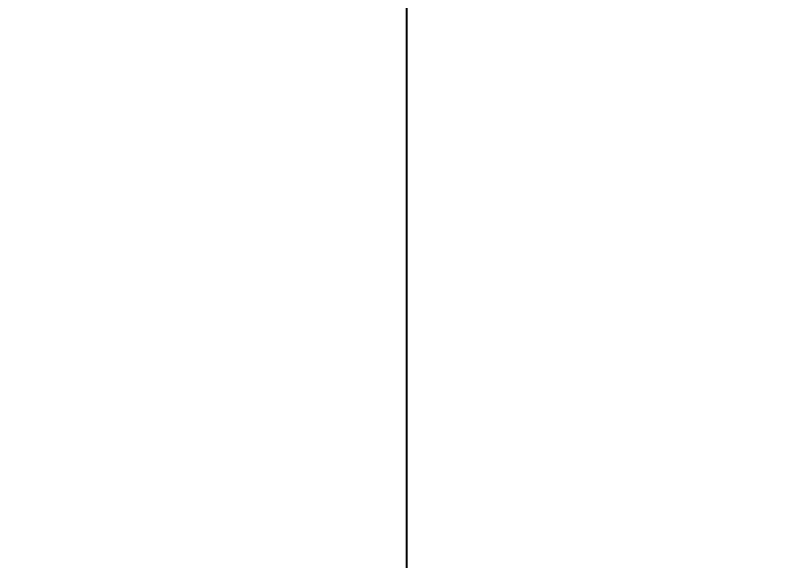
# Model space of a CAD drawing. Extents: x 1 to 1213870, y 9 to 1586095.
# Drawn here: x 17.542202 to 17.543009, y 40.62402 to 40.624585 of the extents above; entities that cross this region are included whole.
import ezdxf
from ezdxf import colors
from ezdxf.entities.mleader import LeaderData, LeaderLine
from ezdxf.math import Vec2, Vec3

# ---------------------------------------------------------------- set-up
doc = ezdxf.new("R2010")
doc.units = 0
doc.header["$LTSCALE"] = 10
doc.header["$MEASUREMENT"] = 0
doc.layers.get('0').update_dxf_attribs({"color": 255})
for name, color, linetype in [('LA-DT-PAVING-HATCH', 45, 'Continuous'), ('LA-GNRL-BREAK LINE', 1, 'Continuous'), ('LA-GNRL-Design Leader', 242, 'Continuous')]:
    doc.layers.add(name, color=color, linetype=linetype)
doc.styles.add('TXT- (design)', font='stylu.ttf', dxfattribs={"width": 0.7})

# ---------------------------------------------------------------- blocks, each defined once
blk = doc.blocks.new('*U79')
blk.add_line((0.000181, -2.543289), (0.00218, -30.555346))
blk = doc.blocks.new('_BoxFilled')
at = {"color": 0, "linetype": 'ByBlock', "lineweight": -2}
blk.add_line((-0.5, 0), (-1, 0), dxfattribs=at)
at = {"color": 0, "linetype": 'ByBlock'}
blk.add_solid([(-0.5, 0.5), (0.5, 0.5), (-0.5, -0.5), (0.5, -0.5)], dxfattribs=at)

msp = doc.modelspace()

# ---------------------------------------------------------------- hatches: boundary and pattern name
at = {"layer": 'LA-DT-PAVING-HATCH'}
h = msp.add_hatch(dxfattribs=at)
h.set_pattern_fill('DOTS', color=256, scale=0.3, angle=-32.70259)
h.set_pattern_definition([(0.0040864597, (-266447.128007, 2387053.61239), (0.00937366268534, 0.01875066859772), [0, -0.01875])])
h.paths.add_polyline_path([(17.5426077, 40.62351264), (17.5426077, 40.68351264), (18.0426099, 40.68347699), (18.04260562, 40.62347699)])

# ---------------------------------------------------------------- block references
at = {"layer": 'LA-GNRL-BREAK LINE', "xscale": 0.02, "yscale": 0.02, "zscale": 0.02, "rotation": 179.9959116759945}
msp.add_blockref('*U79', (17.54260769, 40.13299832, 0), dxfattribs=at)

# ---------------------------------------------------------------- leaders
at = {"layer": 'LA-GNRL-Design Leader'}
ml = msp.add_multileader_mtext('Standard', dxfattribs=at)
ml.set_content('SOLID BLOCK WORK.', color=3, style='TXT- (design)')
ml.set_leader_properties(color=256)
ml.set_arrow_properties(name='BOXFILLED')
ml.build(insert=Vec2(0, 0))
ml.multileader.update_dxf_attribs({"dogleg_length": 0.001, "arrow_head_size": 0.018, "scale": 20})
ctx = ml.context
ctx.base_point, ctx.scale, ctx.char_height, ctx.arrow_head_size, ctx.landing_gap_size, ctx.plane_origin = Vec3(16.80232387, 41.14587686), 20, 0.06, 0.018, 0.004, Vec3(15.59993593, 43.86307519)
notes = []
notes.append((ctx, [(0, (1, 1, 0), (17.89111381, 41.14587686), (-1, 0), 0.48602566, [(0, [(18.18355024, 40.44285391), (17.89111381, 40.44285391)], 0, [])])]))
ctx.mtext.insert, ctx.mtext.width, ctx.mtext.flow_direction = Vec3(16.80632387, 41.17726046), 1.276507552, 5
ml = msp.add_multileader_mtext('Standard', dxfattribs=at)
ml.set_content('3LAYERS COLD APPLIED APPLIED WATER PROOFING.', color=3, style='TXT- (design)')
ml.set_leader_properties(color=256)
ml.set_arrow_properties(name='BOXFILLED')
ml.build(insert=Vec2(0, 0))
ml.multileader.update_dxf_attribs({"dogleg_length": 0.001, "arrow_head_size": 0.018, "scale": 20})
ctx = ml.context
ctx.base_point, ctx.scale, ctx.char_height, ctx.arrow_head_size, ctx.landing_gap_size, ctx.plane_origin = Vec3(16.79777107, 41.0290239), 20, 0.06, 0.018, 0.004, Vec3(15.55654664, 43.74622223)
notes.append((ctx, [(0, (1, 1, 0), (17.84772452, 41.0290239), (-1, 0), 0.26898127, [(0, [(18.09259317, 40.32600093), (17.84772452, 40.32600095)], 0, [])])]))
ctx.mtext.insert, ctx.mtext.width, ctx.mtext.flow_direction = Vec3(16.80177107, 41.06031966), 0.9026923636, 5
ml = msp.add_multileader_mtext('Standard', dxfattribs=at)
ml.set_content('PROTECTION BOARD.', color=3, style='TXT- (design)')
ml.set_leader_properties(color=256)
ml.set_arrow_properties(name='BOXFILLED')
ml.build(insert=Vec2(0, 0))
ml.multileader.update_dxf_attribs({"dogleg_length": 0.001, "arrow_head_size": 0.018, "scale": 20})
ctx = ml.context
ctx.base_point, ctx.scale, ctx.char_height, ctx.arrow_head_size, ctx.landing_gap_size, ctx.plane_origin = Vec3(16.79975171, 40.81613461), 20, 0.06, 0.018, 0.004, Vec3(15.51257579, 43.53333294)
notes.append((ctx, [(0, (1, 1, 0), (17.80375367, 40.81613462), (-1, 0), 0.39588775, [(0, [(18.08751462, 40.27400739), (17.80375367, 40.27400741)], 0, [])])]))
ctx.mtext.insert, ctx.mtext.width, ctx.mtext.flow_direction = Vec3(16.80375171, 40.84743037), 0.9026923636, 5
for ctx, leaders in notes:
    for number, flags, end, landing, length, lines in leaders:
        leader = LeaderData()
        leader.index, (leader.has_last_leader_line, leader.has_dogleg_vector, leader.attachment_direction) = number, flags
        leader.last_leader_point, leader.dogleg_vector, leader.dogleg_length = Vec3(end), Vec3(landing), length
        for number, points, colour, breaks in lines:
            line = LeaderLine()
            line.index, line.vertices, line.color, line.breaks = number, Vec3.list(points), colors.encode_raw_color(colour), breaks
            leader.lines.append(line)
        ctx.leaders.append(leader)

doc.saveas('drawing.dxf')
